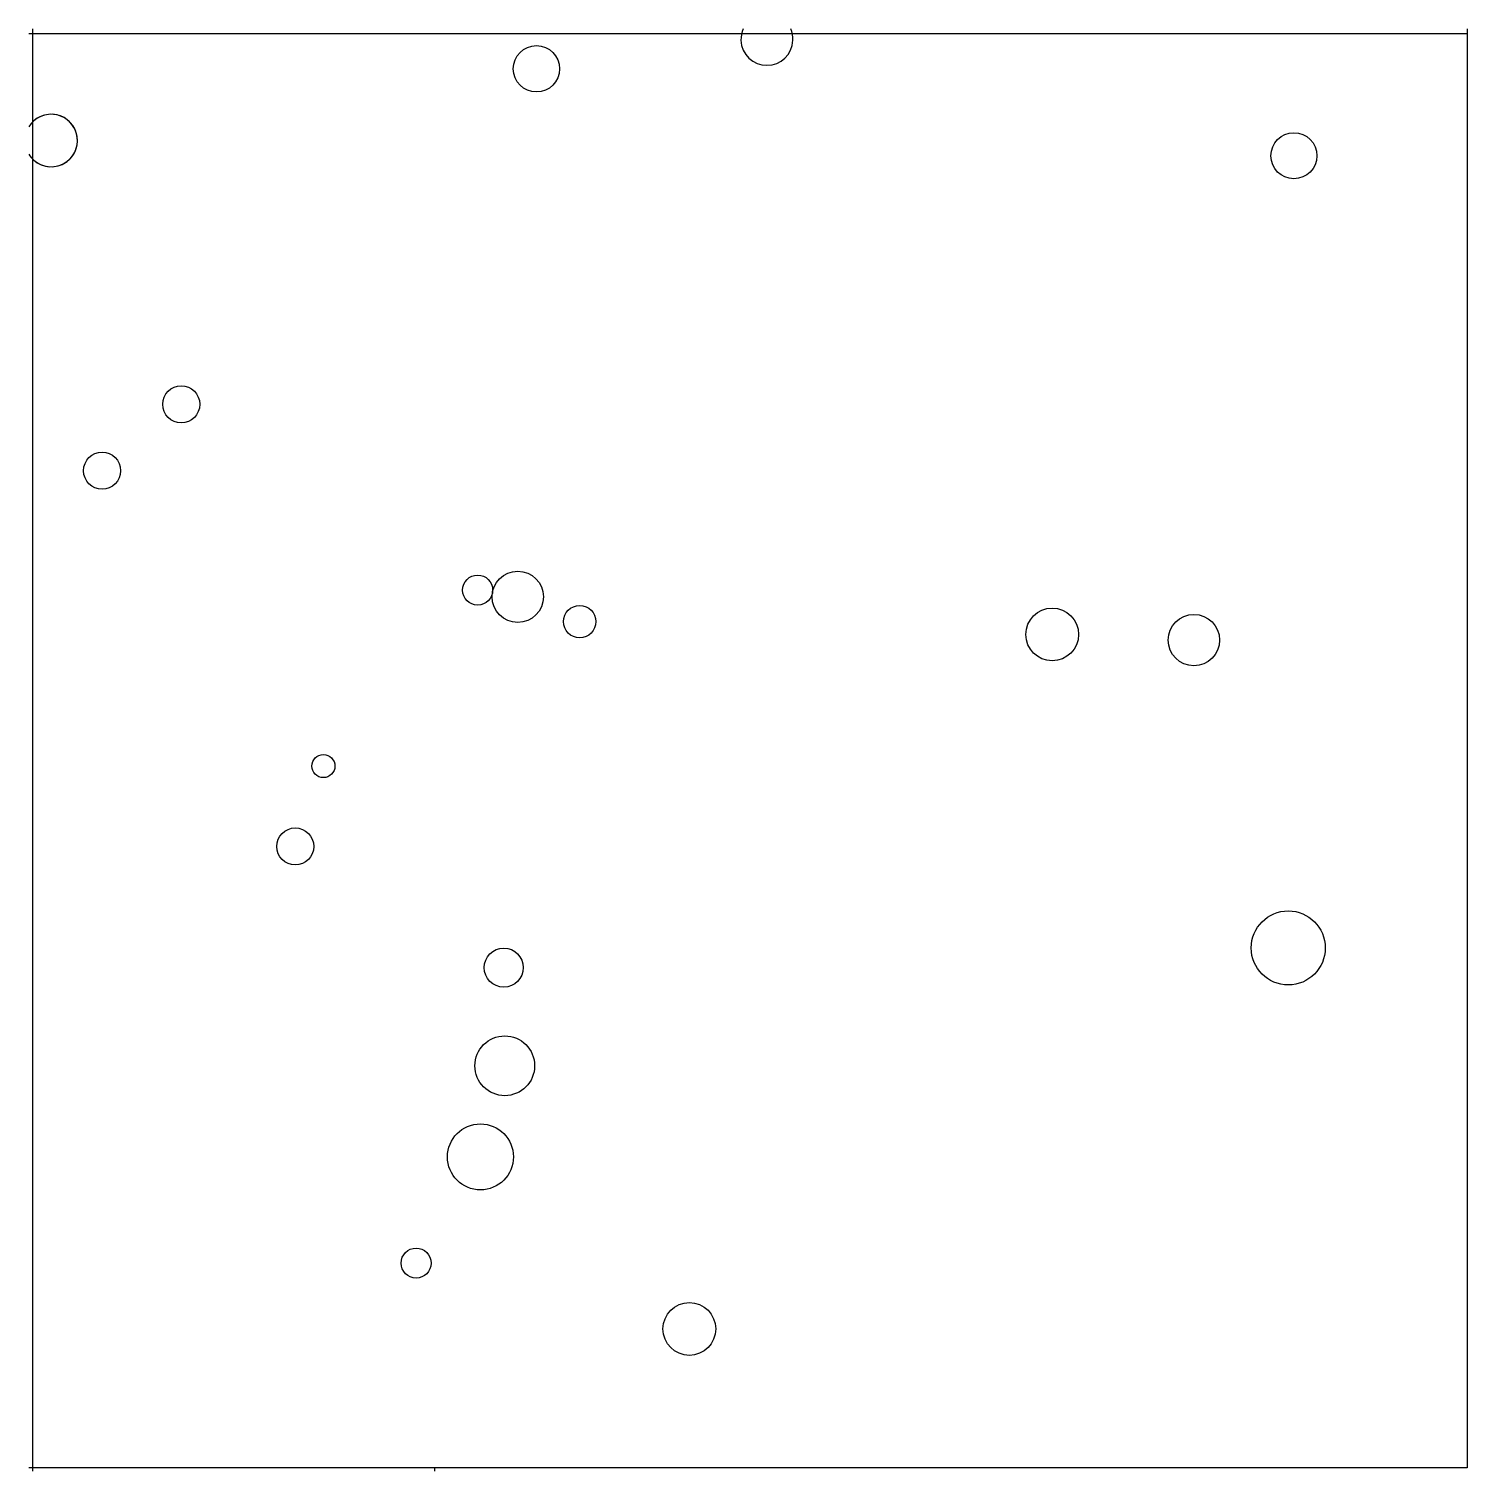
# Model space of a CAD drawing. Extents: x 13.027 to 14.014, y 1.563 to 2.553.
import ezdxf

# ---------------------------------------------------------------- set-up
doc = ezdxf.new("R2010")
doc.units = 0
doc.layers.add('LAYER1', color=7, linetype='CONTINUOUS')
doc.layers.add('LAYER12', color=5, linetype='CONTINUOUS')

msp = doc.modelspace()

# ---------------------------------------------------------------- linework, layer by layer
at = {"layer": 'LAYER1', "color": 7, "linetype": 'CONTINUOUS'}
for centre, radius in [((13.3755, 2.5251), 0.0159), ((13.8951, 2.4655), 0.0158), ((13.1319, 2.295), 0.0127), ((13.0776, 2.2495), 0.0127), ((13.3352, 2.1676), 0.0103), ((13.3627, 2.163), 0.0176), ((13.4052, 2.146), 0.0111), ((13.7293, 2.1372), 0.0181), ((13.8265, 2.1333), 0.0176), ((13.2294, 2.0469), 0.0079), ((13.2101, 1.9918), 0.0127), ((13.8912, 1.9222), 0.0254), ((13.3531, 1.9087), 0.0134), ((13.3538, 1.8414), 0.0205), ((13.3371, 1.7789), 0.0226), ((13.293, 1.7061), 0.0103), ((13.4804, 1.6609), 0.0181)]:
    msp.add_circle(centre, radius, dxfattribs=at)
for centre, radius, start, end in [((13.5336, 2.5453), 0.0178, 156.3178, -177.9177), ((13.5336, 2.5453), 0.0178, -2.0827, 23.685), ((13.5336, 2.5453), 0.0178, -177.9177, -2.083), ((13.0427, 2.4759), 0.018, -131.4153, 148.4179), ((13.0427, 2.4759), 0.018, -55.6747, 131.4148), ((13.0427, 2.4759), 0.018, -148.4179, -131.4155), ((13.0427, 2.4759), 0.018, -131.4153, -55.6747)]:
    msp.add_arc(centre, radius, start, end, dxfattribs=at)
at = {"layer": 'LAYER12', "color": 5, "linetype": 'CONTINUOUS'}
for points in [[(13.0302, 2.5515), (13.0302, 2.5525)], [(14.0139, 2.5525), (14.0139, 2.5447)], [(13.0274, 2.5494), (13.0308, 2.5494)], [(13.0302, 2.5515), (13.0302, 2.5515)], [(13.0302, 2.5479), (13.0302, 2.5515)], [(13.0302, 2.5515), (13.0302, 2.5515)], [(13.0302, 2.5447), (13.0302, 2.5479)], [(13.0302, 1.567), (13.0302, 2.5447)], [(13.0308, 2.5494), (14.0124, 2.5494)], [(14.0124, 2.5494), (14.0139, 2.5494)], [(14.0139, 2.5447), (14.0139, 1.5657)], [(13.0308, 1.5657), (13.0274, 1.5657)], [(13.0302, 1.5635), (13.0302, 1.567)], [(13.0302, 1.5634), (13.0302, 1.5635)], [(13.0302, 1.5635), (13.0302, 1.5634)], [(13.3056, 1.5657), (13.0308, 1.5657)], [(14.0124, 1.5657), (13.3056, 1.5657)], [(13.3056, 1.5657), (13.3056, 1.5635)], [(14.0139, 1.5657), (14.0124, 1.5657)]]:
    msp.add_lwpolyline(points, dxfattribs=at)

doc.saveas('drawing.dxf')
